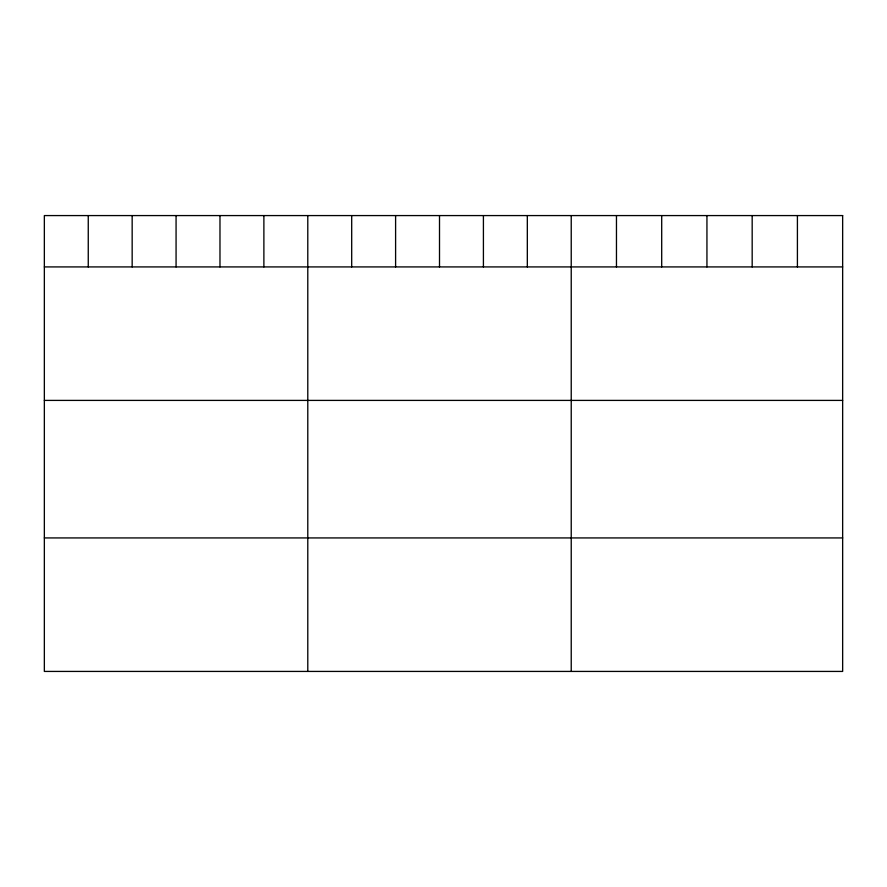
<?xml version="1.0" encoding="UTF-8"?>
<svg xmlns="http://www.w3.org/2000/svg" width="887" height="887" viewBox="0 0 887 887"><rect width="100%" height="100%" fill="white"/><g stroke="black" fill="none" stroke-linecap="round" stroke-linejoin="round"><path stroke-width="1.33" d="M44.35 266.92L842.65 266.92M44.35 400.403L842.65 400.403M44.35 537.932L842.65 537.932M797.413 215.574L797.413 266.92M752.176 215.574L752.176 266.92M706.939 215.574L706.939 266.92M661.702 215.574L661.702 266.92M616.465 215.574L616.465 266.92M571.228 215.574L571.228 671.426M527.322 215.574L527.322 266.92M483.415 215.574L483.415 266.92M439.508 215.574L439.508 266.92M395.602 215.574L395.602 266.92M351.695 215.574L351.695 266.92M307.789 215.574L307.789 671.426M263.882 215.574L263.882 266.92M219.976 215.574L219.976 266.92M176.07 215.574L176.07 266.92M132.163 215.574L132.163 266.92M88.256 215.574L88.256 266.92M842.65 215.574L44.35 215.574L44.35 671.426L842.65 671.426L842.65 215.574"/></g></svg>
